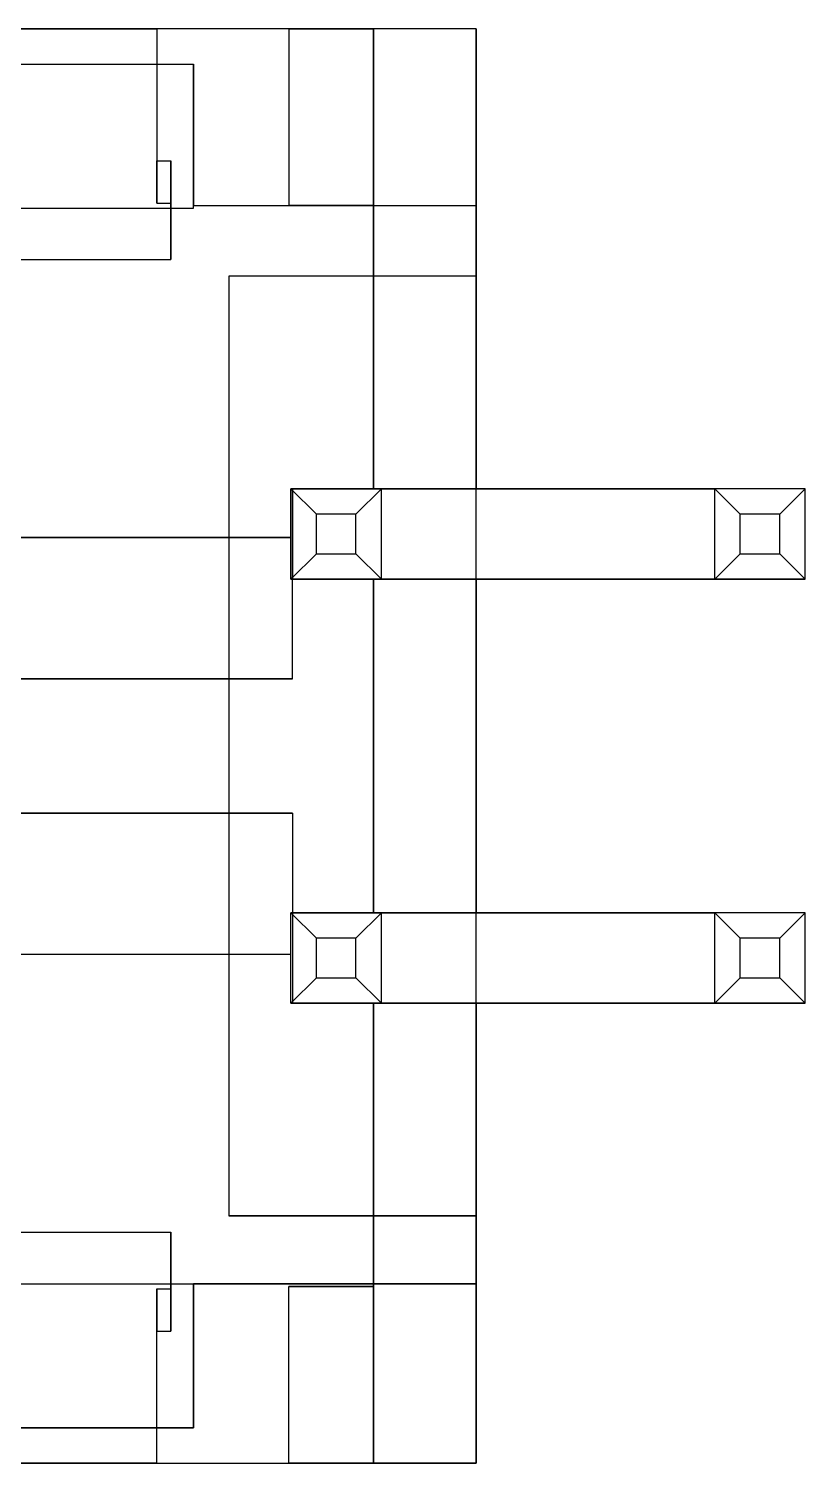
# Model space of a CAD drawing. Header units: millimetres. Extents: x 8.2 to 62.6, y 389.2 to 443.4.
# Drawn here: x 24.6 to 30.1, y 411.2 to 421.35 of the extents above; entities that cross this region are included whole.
import ezdxf

# ---------------------------------------------------------------- set-up
doc = ezdxf.new("R2010")
doc.units = ezdxf.units.MM
doc.layers.add('Feature', color=7, linetype='CONTINUOUS')

msp = doc.modelspace()

# ---------------------------------------------------------------- linework, layer by layer
at = {"layer": 'Feature'}
for p, q in [((27.7668, 421.35, -60.4183), (21.0268, 421.35, -60.4183)), ((27.7668, 421.35, -60.4183), (21.0268, 421.35, -60.4183)), ((27.7668, 421.35, -53.0483), (21.0268, 421.35, -53.0483)), ((27.7668, 421.35, -53.0483), (21.0268, 421.35, -53.0483)), ((23.0068, 421.35, -57.0583), (25.5068, 421.35, -57.0583)), ((25.5068, 421.35, -55.9083), (23.0068, 421.35, -55.9083)), ((23.0068, 421.35, -57.0583), (25.5068, 421.35, -57.0583)), ((25.5068, 421.35, -55.9083), (23.0068, 421.35, -55.9083)), ((25.5068, 421.35, -55.9083), (25.5068, 420.116, -55.9083)), ((25.5068, 421.35, -57.0583), (25.5068, 421.35, -55.9083)), ((25.5068, 421.35, -57.0583), (25.5068, 420.116, -57.0583)), ((25.5068, 421.35, -57.0583), (25.5068, 420.116, -57.0583)), ((25.5068, 421.35, -55.9083), (25.5068, 420.116, -55.9083)), ((25.5068, 421.35, -57.0583), (25.5068, 421.35, -55.9083)), ((27.0418, 421.35, -55.4833), (26.4418, 421.35, -55.4833)), ((26.4418, 421.35, -55.4833), (26.4418, 421.35, -57.4833)), ((26.4418, 421.35, -57.4833), (27.0418, 421.35, -57.4833)), ((26.4418, 421.35, -55.4833), (26.4418, 420.1, -55.4833)), ((27.0418, 421.35, -55.4833), (26.4418, 421.35, -55.4833)), ((26.4418, 421.35, -57.4833), (26.4418, 420.1, -57.4833)), ((26.4418, 421.35, -55.4833), (26.4418, 421.35, -57.4833)), ((26.4418, 421.35, -55.4833), (26.4418, 420.1, -55.4833)), ((26.4418, 421.35, -57.4833), (27.0418, 421.35, -57.4833)), ((26.4418, 421.35, -57.4833), (26.4418, 420.1, -57.4833)), ((27.7668, 421.35, -59.2583), (27.0418, 421.35, -59.2583)), ((27.7668, 421.35, -54.8783), (27.0418, 421.35, -54.8783)), ((27.0418, 421.35, -55.4833), (27.0418, 421.35, -54.8783)), ((27.0418, 421.35, -59.2583), (27.0418, 421.35, -57.4833)), ((27.0418, 421.35, -59.2583), (27.0418, 418.095, -59.2583)), ((27.0418, 421.35, -59.2583), (27.0418, 421.35, -57.4833)), ((27.0418, 420.1, -57.4833), (27.0418, 421.35, -57.4833)), ((27.0418, 421.35, -55.4833), (27.0418, 420.1, -55.4833)), ((27.0418, 421.35, -55.4833), (27.0418, 421.35, -54.8783)), ((27.0418, 418.095, -54.8783), (27.0418, 421.35, -54.8783)), ((27.7668, 421.35, -59.2583), (27.0418, 421.35, -59.2583)), ((27.0418, 421.35, -59.2583), (27.0418, 418.095, -59.2583)), ((27.0418, 418.095, -54.8783), (27.0418, 421.35, -54.8783)), ((27.7668, 421.35, -54.8783), (27.0418, 421.35, -54.8783)), ((27.0418, 421.35, -55.4833), (27.0418, 420.1, -55.4833)), ((27.0418, 420.1, -57.4833), (27.0418, 421.35, -57.4833)), ((27.7668, 420.1, -60.4183), (27.7668, 421.35, -60.4183)), ((27.7668, 421.35, -59.2583), (27.7668, 421.35, -60.4183)), ((27.7668, 421.35, -53.0483), (27.7668, 421.35, -54.8783)), ((27.7668, 421.35, -59.2583), (27.7668, 418.095, -59.2583)), ((27.7668, 420.1, -60.4183), (27.7668, 421.35, -60.4183)), ((27.7668, 421.35, -59.2583), (27.7668, 421.35, -60.4183)), ((27.7668, 421.35, -59.2583), (27.7668, 418.095, -59.2583)), ((27.7668, 418.095, -54.8783), (27.7668, 421.35, -54.8783)), ((27.7668, 421.35, -53.0483), (27.7668, 421.35, -54.8783)), ((27.7668, 419.6, -53.0483), (27.7668, 421.35, -53.0483)), ((27.7668, 419.6, -53.0483), (27.7668, 421.35, -53.0483)), ((27.7668, 418.095, -54.8783), (27.7668, 421.35, -54.8783)), ((21.0268, 421.1, -59.5383), (25.7668, 421.1, -59.5383)), ((21.0268, 421.1, -60.4183), (25.7668, 421.1, -60.4183)), ((21.0268, 421.1, -60.4183), (25.7668, 421.1, -60.4183)), ((21.0268, 421.1, -59.5383), (25.7668, 421.1, -59.5383)), ((25.7668, 421.1, -59.5383), (25.7668, 421.1, -60.4183)), ((25.7668, 420.08, -59.9183), (25.7668, 421.1, -59.5383)), ((25.7668, 421.1, -59.5383), (25.7668, 421.1, -60.4183)), ((25.7668, 421.1, -60.4183), (25.7668, 420.1, -60.4183)), ((25.7668, 421.1, -60.4183), (25.7668, 420.1, -60.4183)), ((25.7668, 420.08, -59.9183), (25.7668, 421.1, -59.5383)), ((25.5068, 420.416, -56.8833), (25.5068, 420.116, -56.8833)), ((25.5068, 420.416, -56.0833), (25.5068, 420.416, -56.8833)), ((25.5068, 420.116, -56.0833), (25.5068, 420.416, -56.0833)), ((25.5068, 420.416, -56.0833), (25.6068, 420.416, -56.0833)), ((25.5068, 420.116, -56.0833), (25.5068, 420.416, -56.0833)), ((25.5068, 420.416, -56.8833), (25.6068, 420.416, -56.8833)), ((25.5068, 420.416, -56.0833), (25.6068, 420.416, -56.0833)), ((25.5068, 420.416, -56.0833), (25.5068, 420.416, -56.8833)), ((25.5068, 420.416, -56.8833), (25.6068, 420.416, -56.8833)), ((25.5068, 420.416, -56.8833), (25.5068, 420.116, -56.8833)), ((25.6068, 420.116, -56.0833), (25.6068, 420.416, -56.0833)), ((25.6068, 420.416, -56.0833), (25.6068, 420.416, -56.8833)), ((25.6068, 420.416, -56.8833), (25.6068, 420.116, -56.8833)), ((25.6068, 420.116, -56.0833), (25.6068, 420.416, -56.0833)), ((25.6068, 420.416, -56.0833), (25.6068, 420.416, -56.8833)), ((25.6068, 420.416, -56.8833), (25.6068, 420.116, -56.8833)), ((25.5068, 420.116, -56.0833), (25.6068, 420.116, -56.0833)), ((25.5068, 420.116, -55.9083), (25.6068, 420.116, -55.9083)), ((25.5068, 420.116, -55.9083), (25.5068, 420.116, -56.0833)), ((25.5068, 420.116, -57.0583), (25.5068, 420.116, -56.8833)), ((25.5068, 420.116, -55.9083), (25.5068, 420.116, -56.0833)), ((25.5068, 420.116, -56.0833), (25.6068, 420.116, -56.0833)), ((25.5068, 420.116, -56.8833), (25.6068, 420.116, -56.8833)), ((25.5068, 420.116, -57.0583), (25.6068, 420.116, -57.0583)), ((25.5068, 420.116, -56.8833), (25.6068, 420.116, -56.8833)), ((25.5068, 420.116, -57.0583), (25.5068, 420.116, -56.8833)), ((25.5068, 420.116, -57.0583), (25.6068, 420.116, -57.0583)), ((25.5068, 420.116, -55.9083), (25.6068, 420.116, -55.9083)), ((25.6068, 420.116, -56.8833), (25.6068, 420.116, -57.0583)), ((25.6068, 420.116, -57.0583), (25.6068, 419.716, -57.0583)), ((25.6068, 419.716, -55.9083), (25.6068, 420.116, -55.9083)), ((25.6068, 420.116, -55.9083), (25.6068, 420.116, -56.0833)), ((25.6068, 420.116, -55.9083), (25.6068, 420.116, -56.0833)), ((25.6068, 420.116, -56.8833), (25.6068, 420.116, -57.0583)), ((25.6068, 420.116, -57.0583), (25.6068, 419.716, -57.0583)), ((25.6068, 419.716, -55.9083), (25.6068, 420.116, -55.9083)), ((18.2912, 420.08, -59.9183), (25.7668, 420.08, -59.9183)), ((18.2912, 420.08, -59.9183), (25.7668, 420.08, -59.9183)), ((25.7668, 420.1, -60.4183), (25.7668, 420.1, -59.9183)), ((25.7668, 420.08, -59.9183), (25.7668, 420.1, -59.9183)), ((25.7668, 420.1, -60.4183), (27.7668, 420.1, -60.4183)), ((25.7668, 420.08, -59.9183), (25.7668, 420.1, -59.9183)), ((25.7668, 420.1, -59.9183), (27.7668, 420.1, -59.9183)), ((25.7668, 420.1, -60.4183), (27.7668, 420.1, -60.4183)), ((25.7668, 420.1, -59.9183), (27.7668, 420.1, -59.9183)), ((25.7668, 420.1, -60.4183), (25.7668, 420.1, -59.9183)), ((27.0418, 420.1, -55.4833), (26.4418, 420.1, -55.4833)), ((26.4418, 420.1, -55.4833), (26.4418, 420.1, -57.4833)), ((26.4418, 420.1, -57.4833), (27.0418, 420.1, -57.4833)), ((26.4418, 420.1, -57.4833), (27.0418, 420.1, -57.4833)), ((26.4418, 420.1, -55.4833), (26.4418, 420.1, -57.4833)), ((27.0418, 420.1, -55.4833), (26.4418, 420.1, -55.4833)), ((27.0418, 420.1, -57.4833), (27.0418, 420.1, -55.4833)), ((27.0418, 420.1, -57.4833), (27.0418, 420.1, -55.4833)), ((27.7668, 418.095, -59.9183), (27.7668, 420.1, -59.9183)), ((27.7668, 420.1, -60.4183), (27.7668, 420.1, -59.9183)), ((27.7668, 418.095, -59.9183), (27.7668, 420.1, -59.9183)), ((27.7668, 420.1, -60.4183), (27.7668, 420.1, -59.9183)), ((23.0068, 419.716, -57.0583), (25.6068, 419.716, -57.0583)), ((23.0068, 419.716, -55.9083), (25.6068, 419.716, -55.9083)), ((23.0068, 419.716, -57.0583), (25.6068, 419.716, -57.0583)), ((23.0068, 419.716, -55.9083), (25.6068, 419.716, -55.9083)), ((25.6068, 419.716, -57.0583), (25.6068, 419.716, -55.9083)), ((25.6068, 419.716, -57.0583), (25.6068, 419.716, -55.9083)), ((27.7668, 419.6, -53.1983), (26.0168, 419.6, -53.1983)), ((26.0168, 419.6, -53.1983), (26.0168, 412.95, -53.1983)), ((26.0168, 419.6, -53.0483), (26.0168, 412.95, -53.0483)), ((27.7668, 419.6, -53.0483), (26.0168, 419.6, -53.0483)), ((27.7668, 419.6, -53.0483), (26.0168, 419.6, -53.0483)), ((26.0168, 419.6, -53.0483), (26.0168, 419.6, -53.1983)), ((27.7668, 419.6, -53.1983), (26.0168, 419.6, -53.1983)), ((26.0168, 419.6, -53.1983), (26.0168, 412.95, -53.1983)), ((26.0168, 419.6, -53.0483), (26.0168, 419.6, -53.1983)), ((26.0168, 419.6, -53.0483), (26.0168, 412.95, -53.0483)), ((27.7668, 419.6, -53.1983), (27.7668, 419.6, -53.0483)), ((27.7668, 419.6, -53.1983), (27.7668, 418.095, -53.1983)), ((27.7668, 419.6, -53.1983), (27.7668, 418.095, -53.1983)), ((27.7668, 419.6, -53.1983), (27.7668, 419.6, -53.0483)), ((27.0968, 418.095, -59.9183), (26.4568, 418.095, -59.9183)), ((26.4568, 418.095, -59.9183), (26.4568, 417.75, -59.9183)), ((26.6368, 417.915, -63.5983), (26.4568, 418.095, -62.5983)), ((27.0968, 418.095, -62.5983), (26.4568, 418.095, -62.5983)), ((26.4568, 418.095, -59.9183), (26.4568, 418.095, -62.5983)), ((27.0968, 418.095, -59.9183), (26.4568, 418.095, -59.9183)), ((27.0968, 418.095, -62.5983), (26.4568, 418.095, -62.5983)), ((26.4568, 418.095, -59.9183), (26.4568, 417.75, -59.9183)), ((26.4568, 418.095, -59.9183), (26.4568, 418.095, -62.5983)), ((26.4568, 417.455, -62.5983), (26.4568, 418.095, -62.5983)), ((26.6368, 417.915, -63.5983), (26.4568, 418.095, -62.5983)), ((26.4568, 417.455, -62.5983), (26.4568, 418.095, -62.5983)), ((26.4668, 418.095, -57.6633), (26.4668, 417.455, -57.6633)), ((26.4668, 418.095, -57.6633), (27.0418, 418.095, -57.6633)), ((27.0418, 418.095, -56.8033), (26.4668, 418.095, -56.8033)), ((26.4668, 418.095, -56.8033), (26.4668, 418.095, -57.6633)), ((26.4668, 418.095, -57.6633), (27.0418, 418.095, -57.6633)), ((27.0418, 418.095, -54.8893), (26.4668, 418.095, -54.8893)), ((27.7668, 418.095, -53.1983), (26.4668, 418.095, -53.1983)), ((26.4668, 418.095, -53.1983), (26.4668, 418.095, -54.8893)), ((27.0418, 418.095, -56.1633), (26.4668, 418.095, -56.1633)), ((27.0418, 418.095, -55.5293), (26.4668, 418.095, -55.5293)), ((26.4668, 418.095, -55.5293), (26.4668, 418.095, -56.1633)), ((26.4668, 418.095, -56.8033), (26.4668, 417.455, -56.8033)), ((27.0418, 418.095, -56.8033), (26.4668, 418.095, -56.8033)), ((27.0418, 418.095, -56.1633), (26.4668, 418.095, -56.1633)), ((26.4668, 418.095, -56.1633), (26.4668, 417.455, -56.1633)), ((26.4668, 418.095, -53.1983), (26.4668, 417.455, -53.1983)), ((26.4668, 418.095, -54.8893), (26.4668, 417.455, -54.8893)), ((26.4668, 418.095, -53.1983), (26.4668, 418.095, -54.8893)), ((26.4668, 418.095, -55.5293), (26.4668, 417.455, -55.5293)), ((26.4668, 418.095, -56.1633), (26.4668, 417.455, -56.1633)), ((26.4668, 418.095, -55.5293), (26.4668, 418.095, -56.1633)), ((26.4668, 418.095, -57.6633), (26.4668, 417.455, -57.6633)), ((26.4668, 418.095, -56.8033), (26.4668, 418.095, -57.6633)), ((26.4668, 418.095, -56.8033), (26.4668, 417.455, -56.8033)), ((26.4668, 418.095, -54.8893), (26.4668, 417.455, -54.8893)), ((27.0418, 418.095, -54.8893), (26.4668, 418.095, -54.8893)), ((26.4668, 418.095, -55.5293), (26.4668, 417.455, -55.5293)), ((27.0418, 418.095, -55.5293), (26.4668, 418.095, -55.5293)), ((26.4668, 418.095, -53.1983), (26.4668, 417.455, -53.1983)), ((27.7668, 418.095, -53.1983), (26.4668, 418.095, -53.1983)), ((26.9168, 417.915, -63.5983), (27.0968, 418.095, -62.5983)), ((26.9168, 417.915, -63.5983), (27.0968, 418.095, -62.5983)), ((27.0418, 418.095, -55.5293), (27.0418, 418.095, -54.8893)), ((27.0418, 418.095, -56.1633), (27.0418, 418.095, -55.5293)), ((27.0418, 418.095, -56.8033), (27.0418, 418.095, -56.1633)), ((27.0418, 418.095, -57.6633), (27.0418, 418.095, -56.8033)), ((27.0418, 418.095, -59.2583), (27.0418, 418.095, -57.6633)), ((27.0418, 418.095, -54.8893), (27.0418, 418.095, -54.8783)), ((27.0968, 418.095, -59.2583), (27.0418, 418.095, -59.2583)), ((27.0968, 418.095, -57.6633), (27.0418, 418.095, -57.6633)), ((27.0418, 418.095, -57.6633), (27.0418, 418.095, -56.8033)), ((27.0418, 418.095, -54.8893), (27.0418, 418.095, -54.8783)), ((27.0418, 418.095, -54.8783), (27.7668, 418.095, -54.8783)), ((27.0418, 418.095, -56.1633), (27.0418, 418.095, -55.5293)), ((27.0418, 418.095, -59.2583), (27.0418, 418.095, -57.6633)), ((27.0968, 418.095, -57.6633), (27.0418, 418.095, -57.6633)), ((27.0968, 418.095, -59.2583), (27.0418, 418.095, -59.2583)), ((27.7668, 418.095, -56.1633), (27.0418, 418.095, -56.1633)), ((27.0418, 418.095, -56.8033), (27.7668, 418.095, -56.8033)), ((27.0418, 418.095, -56.8033), (27.0418, 418.095, -56.1633)), ((27.0418, 418.095, -55.5293), (29.4568, 418.095, -55.5293)), ((27.0418, 418.095, -55.5293), (27.0418, 418.095, -54.8893)), ((30.0968, 418.095, -54.8893), (27.0418, 418.095, -54.8893)), ((27.0418, 418.095, -56.8033), (27.7668, 418.095, -56.8033)), ((27.7668, 418.095, -56.1633), (27.0418, 418.095, -56.1633)), ((30.0968, 418.095, -54.8893), (27.0418, 418.095, -54.8893)), ((27.0418, 418.095, -55.5293), (29.4568, 418.095, -55.5293)), ((27.0418, 418.095, -54.8783), (27.7668, 418.095, -54.8783)), ((27.7668, 418.095, -59.2583), (27.0968, 418.095, -59.2583)), ((27.7668, 418.095, -59.9183), (27.0968, 418.095, -59.9183)), ((27.0968, 417.455, -57.6633), (27.0968, 418.095, -57.6633)), ((27.7668, 418.095, -59.9183), (27.0968, 418.095, -59.9183)), ((27.7668, 418.095, -59.2583), (27.0968, 418.095, -59.2583)), ((27.0968, 418.095, -59.9183), (27.0968, 418.095, -59.2583)), ((27.0968, 418.095, -62.5983), (27.0968, 418.095, -59.9183)), ((27.0968, 418.095, -59.9183), (27.0968, 418.095, -59.2583)), ((27.0968, 418.095, -59.2583), (27.0968, 418.095, -57.6633)), ((27.0968, 417.455, -57.6633), (27.0968, 418.095, -57.6633)), ((27.0968, 417.455, -62.5983), (27.0968, 418.095, -62.5983)), ((27.0968, 417.455, -62.5983), (27.0968, 418.095, -62.5983)), ((27.0968, 418.095, -59.2583), (27.0968, 418.095, -57.6633)), ((27.0968, 418.095, -62.5983), (27.0968, 418.095, -59.9183)), ((27.7668, 418.095, -59.2583), (27.7668, 418.095, -59.9183)), ((27.7668, 418.095, -54.8783), (27.7668, 418.095, -53.1983)), ((27.7668, 418.095, -59.2583), (27.7668, 418.095, -59.9183)), ((27.7668, 418.095, -54.8783), (27.7668, 418.095, -53.1983)), ((27.7668, 418.095, -56.8033), (27.7668, 418.095, -56.1633)), ((27.7668, 417.455, -56.8033), (27.7668, 418.095, -56.8033)), ((27.7668, 417.455, -56.8033), (27.7668, 418.095, -56.8033)), ((27.7668, 418.095, -56.8033), (27.7668, 418.095, -56.1633)), ((27.7668, 417.455, -56.1633), (27.7668, 418.095, -56.1633)), ((27.7668, 417.455, -56.1633), (27.7668, 418.095, -56.1633)), ((29.4568, 418.095, -55.5293), (29.4568, 418.095, -62.5983)), ((30.0968, 418.095, -62.5983), (29.4568, 418.095, -62.5983)), ((29.6368, 417.915, -63.5983), (29.4568, 418.095, -62.5983)), ((30.0968, 418.095, -62.5983), (29.4568, 418.095, -62.5983)), ((29.6368, 417.915, -63.5983), (29.4568, 418.095, -62.5983)), ((29.4568, 417.455, -62.5983), (29.4568, 418.095, -62.5983)), ((29.4568, 417.455, -55.5293), (29.4568, 418.095, -55.5293)), ((29.4568, 418.095, -55.5293), (29.4568, 418.095, -62.5983)), ((29.4568, 417.455, -62.5983), (29.4568, 418.095, -62.5983)), ((29.4568, 417.455, -55.5293), (29.4568, 418.095, -55.5293)), ((29.9168, 417.915, -63.5983), (30.0968, 418.095, -62.5983)), ((29.9168, 417.915, -63.5983), (30.0968, 418.095, -62.5983)), ((30.0968, 418.095, -62.5983), (30.0968, 418.095, -54.8893)), ((30.0968, 417.455, -54.8893), (30.0968, 418.095, -54.8893)), ((30.0968, 418.095, -62.5983), (30.0968, 418.095, -54.8893)), ((30.0968, 417.455, -54.8893), (30.0968, 418.095, -54.8893)), ((30.0968, 417.455, -62.5983), (30.0968, 418.095, -62.5983)), ((30.0968, 417.455, -62.5983), (30.0968, 418.095, -62.5983)), ((26.6368, 417.635, -63.5983), (26.6368, 417.915, -63.5983)), ((26.9168, 417.915, -63.5983), (26.6368, 417.915, -63.5983)), ((26.9168, 417.915, -63.5983), (26.6368, 417.915, -63.5983)), ((26.6368, 417.635, -63.5983), (26.6368, 417.915, -63.5983)), ((26.9168, 417.635, -63.5983), (26.9168, 417.915, -63.5983)), ((26.9168, 417.635, -63.5983), (26.9168, 417.915, -63.5983)), ((29.6368, 417.635, -63.5983), (29.6368, 417.915, -63.5983)), ((29.9168, 417.915, -63.5983), (29.6368, 417.915, -63.5983)), ((29.9168, 417.915, -63.5983), (29.6368, 417.915, -63.5983)), ((29.6368, 417.635, -63.5983), (29.6368, 417.915, -63.5983)), ((29.9168, 417.635, -63.5983), (29.9168, 417.915, -63.5983)), ((29.9168, 417.635, -63.5983), (29.9168, 417.915, -63.5983)), ((19.2668, 417.75, -59.9183), (26.4568, 417.75, -59.9183)), ((19.2668, 417.75, -59.9183), (26.4568, 417.75, -59.9183)), ((26.4568, 417.75, -60.4183), (22.4568, 417.75, -60.4183)), ((26.4568, 417.75, -60.4183), (22.4568, 417.75, -60.4183)), ((26.4568, 417.75, -60.4183), (26.4568, 417.455, -60.4183)), ((26.4568, 417.75, -59.9183), (26.4568, 417.75, -60.4183)), ((26.4568, 417.75, -60.4183), (26.4568, 417.455, -60.4183)), ((26.4568, 417.75, -59.9183), (26.4568, 417.75, -60.4183)), ((26.6368, 417.635, -63.5983), (26.4568, 417.455, -62.5983)), ((26.6368, 417.635, -63.5983), (26.4568, 417.455, -62.5983)), ((26.6368, 417.635, -63.5983), (26.9168, 417.635, -63.5983)), ((26.6368, 417.635, -63.5983), (26.9168, 417.635, -63.5983)), ((27.0968, 417.455, -62.5983), (26.9168, 417.635, -63.5983)), ((27.0968, 417.455, -62.5983), (26.9168, 417.635, -63.5983)), ((29.6368, 417.635, -63.5983), (29.4568, 417.455, -62.5983)), ((29.6368, 417.635, -63.5983), (29.4568, 417.455, -62.5983)), ((29.6368, 417.635, -63.5983), (29.9168, 417.635, -63.5983)), ((29.6368, 417.635, -63.5983), (29.9168, 417.635, -63.5983)), ((30.0968, 417.455, -62.5983), (29.9168, 417.635, -63.5983)), ((30.0968, 417.455, -62.5983), (29.9168, 417.635, -63.5983)), ((26.4668, 417.455, -60.4183), (26.4568, 417.455, -60.4183)), ((26.4568, 417.455, -60.4183), (26.4568, 417.455, -62.5983)), ((26.4568, 417.455, -62.5983), (27.0968, 417.455, -62.5983)), ((26.4668, 417.455, -60.4183), (26.4568, 417.455, -60.4183)), ((26.4568, 417.455, -60.4183), (26.4568, 417.455, -62.5983)), ((26.4568, 417.455, -62.5983), (27.0968, 417.455, -62.5983)), ((26.4668, 416.75, -59.9183), (26.4668, 417.455, -59.9183)), ((27.0968, 417.455, -59.9183), (26.4668, 417.455, -59.9183)), ((27.0968, 417.455, -59.9183), (26.4668, 417.455, -59.9183)), ((26.4668, 417.455, -60.4183), (26.4668, 417.455, -59.9183)), ((26.4668, 417.455, -57.6633), (27.0418, 417.455, -57.6633)), ((26.4668, 417.455, -56.8033), (27.0418, 417.455, -56.8033)), ((26.4668, 417.455, -56.1633), (27.0418, 417.455, -56.1633)), ((26.4668, 417.455, -57.6633), (27.0418, 417.455, -57.6633)), ((26.4668, 417.455, -56.8033), (26.4668, 417.455, -57.6633)), ((26.4668, 417.455, -56.8033), (27.0418, 417.455, -56.8033)), ((27.7668, 417.455, -53.1983), (26.4668, 417.455, -53.1983)), ((26.4668, 417.455, -54.8893), (27.0418, 417.455, -54.8893)), ((26.4668, 417.455, -53.1983), (26.4668, 417.455, -54.8893)), ((26.4668, 417.455, -55.5293), (27.0418, 417.455, -55.5293)), ((26.4668, 417.455, -56.1633), (27.0418, 417.455, -56.1633)), ((26.4668, 417.455, -55.5293), (26.4668, 417.455, -56.1633)), ((26.4668, 417.455, -53.1983), (26.4668, 417.455, -54.8893)), ((26.4668, 417.455, -55.5293), (26.4668, 417.455, -56.1633)), ((26.4668, 417.455, -56.8033), (26.4668, 417.455, -57.6633)), ((26.4668, 416.75, -59.9183), (26.4668, 417.455, -59.9183)), ((26.4668, 416.75, -60.4183), (26.4668, 417.455, -60.4183)), ((26.4668, 417.455, -60.4183), (26.4668, 417.455, -59.9183)), ((26.4668, 417.455, -54.8893), (27.0418, 417.455, -54.8893)), ((26.4668, 417.455, -55.5293), (27.0418, 417.455, -55.5293)), ((27.7668, 417.455, -53.1983), (26.4668, 417.455, -53.1983)), ((26.4668, 416.75, -60.4183), (26.4668, 417.455, -60.4183)), ((27.0418, 417.455, -55.5293), (27.0418, 417.455, -54.8893)), ((27.0418, 417.455, -54.8893), (27.0418, 417.455, -54.8783)), ((27.0418, 415.095, -54.8783), (27.0418, 417.455, -54.8783)), ((27.0418, 417.455, -59.2583), (27.0418, 415.095, -59.2583)), ((27.0418, 417.455, -59.2583), (27.0418, 417.455, -57.6633)), ((27.0418, 417.455, -57.6633), (27.0418, 417.455, -56.8033)), ((27.0418, 417.455, -56.8033), (27.0418, 417.455, -56.1633)), ((27.0418, 417.455, -56.1633), (27.0418, 417.455, -55.5293)), ((27.0968, 417.455, -59.2583), (27.0418, 417.455, -59.2583)), ((27.0418, 417.455, -59.2583), (27.0418, 415.095, -59.2583)), ((27.0968, 417.455, -57.6633), (27.0418, 417.455, -57.6633)), ((27.0418, 417.455, -59.2583), (27.0418, 417.455, -57.6633)), ((27.0968, 417.455, -59.2583), (27.0418, 417.455, -59.2583)), ((27.0418, 417.455, -56.8033), (27.7668, 417.455, -56.8033)), ((27.7668, 417.455, -56.1633), (27.0418, 417.455, -56.1633)), ((27.0418, 417.455, -56.8033), (27.0418, 417.455, -56.1633)), ((30.0968, 417.455, -54.8893), (27.0418, 417.455, -54.8893)), ((27.0418, 417.455, -55.5293), (27.0418, 417.455, -54.8893)), ((27.0418, 417.455, -55.5293), (29.4568, 417.455, -55.5293)), ((27.0968, 417.455, -57.6633), (27.0418, 417.455, -57.6633)), ((27.0418, 417.455, -56.8033), (27.7668, 417.455, -56.8033)), ((27.7668, 417.455, -56.1633), (27.0418, 417.455, -56.1633)), ((27.0418, 417.455, -57.6633), (27.0418, 417.455, -56.8033)), ((27.0418, 417.455, -54.8783), (27.7668, 417.455, -54.8783)), ((27.0418, 417.455, -54.8893), (27.0418, 417.455, -54.8783)), ((27.0418, 417.455, -56.1633), (27.0418, 417.455, -55.5293)), ((30.0968, 417.455, -54.8893), (27.0418, 417.455, -54.8893)), ((27.0418, 417.455, -55.5293), (29.4568, 417.455, -55.5293)), ((27.0418, 415.095, -54.8783), (27.0418, 417.455, -54.8783)), ((27.0418, 417.455, -54.8783), (27.7668, 417.455, -54.8783)), ((27.7668, 417.455, -59.2583), (27.0968, 417.455, -59.2583)), ((27.7668, 417.455, -59.9183), (27.0968, 417.455, -59.9183)), ((27.0968, 417.455, -59.2583), (27.0968, 417.455, -57.6633)), ((27.0968, 417.455, -62.5983), (27.0968, 417.455, -59.9183)), ((27.0968, 417.455, -59.2583), (27.0968, 417.455, -57.6633)), ((27.0968, 417.455, -59.9183), (27.0968, 417.455, -59.2583)), ((27.0968, 417.455, -62.5983), (27.0968, 417.455, -59.9183)), ((27.7668, 417.455, -59.2583), (27.0968, 417.455, -59.2583)), ((27.7668, 417.455, -59.9183), (27.0968, 417.455, -59.9183)), ((27.0968, 417.455, -59.9183), (27.0968, 417.455, -59.2583)), ((27.7668, 417.455, -59.2583), (27.7668, 415.095, -59.2583)), ((27.7668, 417.455, -59.2583), (27.7668, 415.095, -59.2583)), ((27.7668, 415.095, -59.9183), (27.7668, 417.455, -59.9183)), ((27.7668, 417.455, -59.2583), (27.7668, 417.455, -59.9183)), ((27.7668, 417.455, -53.1983), (27.7668, 415.095, -53.1983)), ((27.7668, 415.095, -54.8783), (27.7668, 417.455, -54.8783)), ((27.7668, 417.455, -54.8783), (27.7668, 417.455, -53.1983)), ((27.7668, 415.095, -59.9183), (27.7668, 417.455, -59.9183)), ((27.7668, 417.455, -56.8033), (27.7668, 417.455, -56.1633)), ((27.7668, 417.455, -56.8033), (27.7668, 417.455, -56.1633)), ((27.7668, 417.455, -59.2583), (27.7668, 417.455, -59.9183)), ((27.7668, 417.455, -54.8783), (27.7668, 417.455, -53.1983)), ((27.7668, 417.455, -53.1983), (27.7668, 415.095, -53.1983)), ((27.7668, 415.095, -54.8783), (27.7668, 417.455, -54.8783)), ((29.4568, 417.455, -55.5293), (29.4568, 417.455, -62.5983)), ((29.4568, 417.455, -62.5983), (30.0968, 417.455, -62.5983)), ((29.4568, 417.455, -55.5293), (29.4568, 417.455, -62.5983)), ((29.4568, 417.455, -62.5983), (30.0968, 417.455, -62.5983)), ((30.0968, 417.455, -62.5983), (30.0968, 417.455, -54.8893)), ((30.0968, 417.455, -62.5983), (30.0968, 417.455, -54.8893)), ((19.2668, 416.75, -59.9183), (26.4668, 416.75, -59.9183)), ((19.2668, 416.75, -59.9183), (26.4668, 416.75, -59.9183)), ((26.4668, 416.75, -60.4183), (23.4568, 416.75, -60.4183)), ((26.4668, 416.75, -60.4183), (23.4568, 416.75, -60.4183)), ((26.4668, 416.75, -59.9183), (26.4668, 416.75, -60.4183)), ((26.4668, 416.75, -59.9183), (26.4668, 416.75, -60.4183)), ((26.4668, 415.8, -59.9183), (19.2668, 415.8, -59.9183)), ((26.4668, 415.8, -59.9183), (19.2668, 415.8, -59.9183)), ((23.4568, 415.8, -60.4183), (26.4668, 415.8, -60.4183)), ((23.4568, 415.8, -60.4183), (26.4668, 415.8, -60.4183)), ((26.4668, 415.8, -59.9183), (26.4668, 415.095, -59.9183)), ((26.4668, 415.8, -60.4183), (26.4668, 415.095, -60.4183)), ((26.4668, 415.8, -59.9183), (26.4668, 415.8, -60.4183)), ((26.4668, 415.8, -59.9183), (26.4668, 415.095, -59.9183)), ((26.4668, 415.8, -59.9183), (26.4668, 415.8, -60.4183)), ((26.4668, 415.8, -60.4183), (26.4668, 415.095, -60.4183)), ((26.6368, 414.915, -63.5983), (26.4568, 415.095, -62.5983)), ((27.0968, 415.095, -62.5983), (26.4568, 415.095, -62.5983)), ((26.4568, 415.095, -60.4183), (26.4568, 415.095, -62.5983)), ((26.4668, 415.095, -60.4183), (26.4568, 415.095, -60.4183)), ((27.0968, 415.095, -62.5983), (26.4568, 415.095, -62.5983)), ((26.4568, 414.8, -60.4183), (26.4568, 415.095, -60.4183)), ((26.4568, 415.095, -60.4183), (26.4568, 415.095, -62.5983)), ((26.4568, 414.455, -62.5983), (26.4568, 415.095, -62.5983)), ((26.6368, 414.915, -63.5983), (26.4568, 415.095, -62.5983)), ((26.4568, 414.455, -62.5983), (26.4568, 415.095, -62.5983)), ((26.4568, 414.8, -60.4183), (26.4568, 415.095, -60.4183)), ((26.4668, 415.095, -60.4183), (26.4568, 415.095, -60.4183)), ((27.0968, 415.095, -59.9183), (26.4668, 415.095, -59.9183)), ((26.4668, 415.095, -53.1983), (26.4668, 414.455, -53.1983)), ((27.7668, 415.095, -53.1983), (26.4668, 415.095, -53.1983)), ((27.0418, 415.095, -54.8893), (26.4668, 415.095, -54.8893)), ((27.7668, 415.095, -53.1983), (26.4668, 415.095, -53.1983)), ((26.4668, 415.095, -53.1983), (26.4668, 415.095, -54.8893)), ((27.0418, 415.095, -56.1633), (26.4668, 415.095, -56.1633)), ((27.0418, 415.095, -55.5293), (26.4668, 415.095, -55.5293)), ((26.4668, 415.095, -55.5293), (26.4668, 415.095, -56.1633)), ((27.0418, 415.095, -56.8033), (26.4668, 415.095, -56.8033)), ((26.4668, 415.095, -56.8033), (26.4668, 415.095, -57.6633)), ((26.4668, 415.095, -57.6633), (27.0418, 415.095, -57.6633)), ((26.4668, 415.095, -60.4183), (26.4668, 415.095, -59.9183)), ((27.0968, 415.095, -59.9183), (26.4668, 415.095, -59.9183)), ((26.4668, 415.095, -57.6633), (26.4668, 414.455, -57.6633)), ((26.4668, 415.095, -57.6633), (27.0418, 415.095, -57.6633)), ((27.0418, 415.095, -56.1633), (26.4668, 415.095, -56.1633)), ((26.4668, 415.095, -56.1633), (26.4668, 414.455, -56.1633)), ((26.4668, 415.095, -53.1983), (26.4668, 414.455, -53.1983)), ((26.4668, 415.095, -54.8893), (26.4668, 414.455, -54.8893)), ((26.4668, 415.095, -53.1983), (26.4668, 415.095, -54.8893)), ((26.4668, 415.095, -55.5293), (26.4668, 414.455, -55.5293)), ((26.4668, 415.095, -56.1633), (26.4668, 414.455, -56.1633)), ((26.4668, 415.095, -55.5293), (26.4668, 415.095, -56.1633)), ((26.4668, 415.095, -57.6633), (26.4668, 414.455, -57.6633)), ((26.4668, 415.095, -56.8033), (26.4668, 415.095, -57.6633)), ((26.4668, 415.095, -56.8033), (26.4668, 414.455, -56.8033)), ((26.4668, 415.095, -60.4183), (26.4668, 415.095, -59.9183)), ((26.4668, 415.095, -54.8893), (26.4668, 414.455, -54.8893)), ((27.0418, 415.095, -54.8893), (26.4668, 415.095, -54.8893)), ((26.4668, 415.095, -55.5293), (26.4668, 414.455, -55.5293)), ((27.0418, 415.095, -55.5293), (26.4668, 415.095, -55.5293)), ((26.4668, 415.095, -56.8033), (26.4668, 414.455, -56.8033)), ((27.0418, 415.095, -56.8033), (26.4668, 415.095, -56.8033)), ((26.9168, 414.915, -63.5983), (27.0968, 415.095, -62.5983)), ((26.9168, 414.915, -63.5983), (27.0968, 415.095, -62.5983)), ((27.0418, 415.095, -54.8893), (27.0418, 415.095, -54.8783)), ((27.0418, 415.095, -55.5293), (27.0418, 415.095, -54.8893)), ((27.0418, 415.095, -56.1633), (27.0418, 415.095, -55.5293)), ((27.0418, 415.095, -56.8033), (27.0418, 415.095, -56.1633)), ((27.0418, 415.095, -57.6633), (27.0418, 415.095, -56.8033)), ((27.0418, 415.095, -59.2583), (27.0418, 415.095, -57.6633)), ((27.0968, 415.095, -59.2583), (27.0418, 415.095, -59.2583)), ((27.0418, 415.095, -54.8893), (27.0418, 415.095, -54.8783)), ((27.0418, 415.095, -54.8783), (27.7668, 415.095, -54.8783)), ((27.0418, 415.095, -56.1633), (27.0418, 415.095, -55.5293)), ((27.0418, 415.095, -57.6633), (27.0418, 415.095, -56.8033)), ((27.0418, 415.095, -59.2583), (27.0418, 415.095, -57.6633)), ((27.0968, 415.095, -57.6633), (27.0418, 415.095, -57.6633)), ((27.0968, 415.095, -59.2583), (27.0418, 415.095, -59.2583)), ((27.7668, 415.095, -56.1633), (27.0418, 415.095, -56.1633)), ((27.0418, 415.095, -56.8033), (27.7668, 415.095, -56.8033)), ((27.0418, 415.095, -56.8033), (27.0418, 415.095, -56.1633)), ((27.0418, 415.095, -55.5293), (29.4568, 415.095, -55.5293)), ((27.0418, 415.095, -55.5293), (27.0418, 415.095, -54.8893)), ((30.0968, 415.095, -54.8893), (27.0418, 415.095, -54.8893)), ((27.0968, 415.095, -57.6633), (27.0418, 415.095, -57.6633)), ((27.7668, 415.095, -56.1633), (27.0418, 415.095, -56.1633)), ((30.0968, 415.095, -54.8893), (27.0418, 415.095, -54.8893)), ((27.0418, 415.095, -55.5293), (29.4568, 415.095, -55.5293)), ((27.0418, 415.095, -56.8033), (27.7668, 415.095, -56.8033)), ((27.0418, 415.095, -54.8783), (27.7668, 415.095, -54.8783)), ((27.7668, 415.095, -59.2583), (27.0968, 415.095, -59.2583)), ((27.7668, 415.095, -59.9183), (27.0968, 415.095, -59.9183)), ((27.0968, 415.095, -59.9183), (27.0968, 415.095, -59.2583)), ((27.7668, 415.095, -59.9183), (27.0968, 415.095, -59.9183)), ((27.7668, 415.095, -59.2583), (27.0968, 415.095, -59.2583)), ((27.0968, 415.095, -62.5983), (27.0968, 415.095, -59.9183)), ((27.0968, 415.095, -59.9183), (27.0968, 415.095, -59.2583)), ((27.0968, 415.095, -59.2583), (27.0968, 415.095, -57.6633)), ((27.0968, 414.455, -57.6633), (27.0968, 415.095, -57.6633)), ((27.0968, 414.455, -62.5983), (27.0968, 415.095, -62.5983)), ((27.0968, 414.455, -62.5983), (27.0968, 415.095, -62.5983)), ((27.0968, 415.095, -59.2583), (27.0968, 415.095, -57.6633)), ((27.0968, 415.095, -62.5983), (27.0968, 415.095, -59.9183)), ((27.0968, 414.455, -57.6633), (27.0968, 415.095, -57.6633)), ((27.7668, 415.095, -59.2583), (27.7668, 415.095, -59.9183)), ((27.7668, 415.095, -54.8783), (27.7668, 415.095, -53.1983)), ((27.7668, 415.095, -59.2583), (27.7668, 415.095, -59.9183)), ((27.7668, 415.095, -54.8783), (27.7668, 415.095, -53.1983)), ((27.7668, 415.095, -56.8033), (27.7668, 415.095, -56.1633)), ((27.7668, 414.455, -56.1633), (27.7668, 415.095, -56.1633)), ((27.7668, 414.455, -56.8033), (27.7668, 415.095, -56.8033)), ((27.7668, 414.455, -56.8033), (27.7668, 415.095, -56.8033)), ((27.7668, 415.095, -56.8033), (27.7668, 415.095, -56.1633)), ((27.7668, 414.455, -56.1633), (27.7668, 415.095, -56.1633)), ((29.4568, 415.095, -55.5293), (29.4568, 415.095, -62.5983)), ((30.0968, 415.095, -62.5983), (29.4568, 415.095, -62.5983)), ((29.6368, 414.915, -63.5983), (29.4568, 415.095, -62.5983)), ((30.0968, 415.095, -62.5983), (29.4568, 415.095, -62.5983)), ((29.6368, 414.915, -63.5983), (29.4568, 415.095, -62.5983)), ((29.4568, 414.455, -62.5983), (29.4568, 415.095, -62.5983)), ((29.4568, 414.455, -55.5293), (29.4568, 415.095, -55.5293)), ((29.4568, 415.095, -55.5293), (29.4568, 415.095, -62.5983)), ((29.4568, 414.455, -62.5983), (29.4568, 415.095, -62.5983)), ((29.4568, 414.455, -55.5293), (29.4568, 415.095, -55.5293)), ((29.9168, 414.915, -63.5983), (30.0968, 415.095, -62.5983)), ((29.9168, 414.915, -63.5983), (30.0968, 415.095, -62.5983)), ((30.0968, 415.095, -62.5983), (30.0968, 415.095, -54.8893)), ((30.0968, 414.455, -54.8893), (30.0968, 415.095, -54.8893)), ((30.0968, 415.095, -62.5983), (30.0968, 415.095, -54.8893)), ((30.0968, 414.455, -54.8893), (30.0968, 415.095, -54.8893)), ((30.0968, 414.455, -62.5983), (30.0968, 415.095, -62.5983)), ((30.0968, 414.455, -62.5983), (30.0968, 415.095, -62.5983)), ((26.6368, 414.635, -63.5983), (26.6368, 414.915, -63.5983)), ((26.9168, 414.915, -63.5983), (26.6368, 414.915, -63.5983)), ((26.9168, 414.915, -63.5983), (26.6368, 414.915, -63.5983)), ((26.6368, 414.635, -63.5983), (26.6368, 414.915, -63.5983)), ((26.9168, 414.635, -63.5983), (26.9168, 414.915, -63.5983)), ((26.9168, 414.635, -63.5983), (26.9168, 414.915, -63.5983)), ((29.6368, 414.635, -63.5983), (29.6368, 414.915, -63.5983)), ((29.9168, 414.915, -63.5983), (29.6368, 414.915, -63.5983)), ((29.9168, 414.915, -63.5983), (29.6368, 414.915, -63.5983)), ((29.6368, 414.635, -63.5983), (29.6368, 414.915, -63.5983)), ((29.9168, 414.635, -63.5983), (29.9168, 414.915, -63.5983)), ((29.9168, 414.635, -63.5983), (29.9168, 414.915, -63.5983)), ((26.4568, 414.8, -59.9183), (19.2668, 414.8, -59.9183)), ((26.4568, 414.8, -59.9183), (19.2668, 414.8, -59.9183)), ((26.4568, 414.8, -60.4183), (22.4568, 414.8, -60.4183)), ((26.4568, 414.8, -60.4183), (22.4568, 414.8, -60.4183)), ((26.4568, 414.455, -59.9183), (26.4568, 414.8, -59.9183)), ((26.4568, 414.8, -59.9183), (26.4568, 414.8, -60.4183)), ((26.4568, 414.455, -59.9183), (26.4568, 414.8, -59.9183)), ((26.4568, 414.8, -59.9183), (26.4568, 414.8, -60.4183)), ((26.6368, 414.635, -63.5983), (26.4568, 414.455, -62.5983)), ((26.6368, 414.635, -63.5983), (26.4568, 414.455, -62.5983)), ((26.6368, 414.635, -63.5983), (26.9168, 414.635, -63.5983)), ((26.6368, 414.635, -63.5983), (26.9168, 414.635, -63.5983)), ((27.0968, 414.455, -62.5983), (26.9168, 414.635, -63.5983)), ((27.0968, 414.455, -62.5983), (26.9168, 414.635, -63.5983)), ((29.6368, 414.635, -63.5983), (29.4568, 414.455, -62.5983)), ((29.6368, 414.635, -63.5983), (29.4568, 414.455, -62.5983)), ((29.6368, 414.635, -63.5983), (29.9168, 414.635, -63.5983)), ((29.6368, 414.635, -63.5983), (29.9168, 414.635, -63.5983)), ((30.0968, 414.455, -62.5983), (29.9168, 414.635, -63.5983)), ((30.0968, 414.455, -62.5983), (29.9168, 414.635, -63.5983)), ((27.0968, 414.455, -59.9183), (26.4568, 414.455, -59.9183)), ((27.0968, 414.455, -59.9183), (26.4568, 414.455, -59.9183)), ((26.4568, 414.455, -59.9183), (26.4568, 414.455, -62.5983)), ((26.4568, 414.455, -62.5983), (27.0968, 414.455, -62.5983)), ((26.4568, 414.455, -59.9183), (26.4568, 414.455, -62.5983)), ((26.4568, 414.455, -62.5983), (27.0968, 414.455, -62.5983)), ((27.7668, 414.455, -53.1983), (26.4668, 414.455, -53.1983)), ((26.4668, 414.455, -54.8893), (27.0418, 414.455, -54.8893)), ((26.4668, 414.455, -53.1983), (26.4668, 414.455, -54.8893)), ((26.4668, 414.455, -55.5293), (27.0418, 414.455, -55.5293)), ((26.4668, 414.455, -56.1633), (27.0418, 414.455, -56.1633)), ((26.4668, 414.455, -55.5293), (26.4668, 414.455, -56.1633)), ((26.4668, 414.455, -57.6633), (27.0418, 414.455, -57.6633)), ((26.4668, 414.455, -56.8033), (26.4668, 414.455, -57.6633)), ((26.4668, 414.455, -56.8033), (27.0418, 414.455, -56.8033)), ((27.7668, 414.455, -53.1983), (26.4668, 414.455, -53.1983)), ((26.4668, 414.455, -57.6633), (27.0418, 414.455, -57.6633)), ((26.4668, 414.455, -56.1633), (27.0418, 414.455, -56.1633)), ((26.4668, 414.455, -53.1983), (26.4668, 414.455, -54.8893)), ((26.4668, 414.455, -55.5293), (26.4668, 414.455, -56.1633)), ((26.4668, 414.455, -56.8033), (26.4668, 414.455, -57.6633)), ((26.4668, 414.455, -54.8893), (27.0418, 414.455, -54.8893)), ((26.4668, 414.455, -55.5293), (27.0418, 414.455, -55.5293)), ((26.4668, 414.455, -56.8033), (27.0418, 414.455, -56.8033)), ((27.0418, 414.455, -55.5293), (27.0418, 414.455, -54.8893)), ((27.0418, 414.455, -54.8893), (27.0418, 414.455, -54.8783)), ((27.0418, 411.2, -54.8783), (27.0418, 414.455, -54.8783)), ((27.0418, 414.455, -59.2583), (27.0418, 411.2, -59.2583)), ((27.0418, 414.455, -59.2583), (27.0418, 414.455, -57.6633)), ((27.0418, 414.455, -57.6633), (27.0418, 414.455, -56.8033)), ((27.0418, 414.455, -56.8033), (27.0418, 414.455, -56.1633)), ((27.0418, 414.455, -56.1633), (27.0418, 414.455, -55.5293)), ((27.0418, 414.455, -54.8783), (27.7668, 414.455, -54.8783)), ((27.0418, 414.455, -54.8893), (27.0418, 414.455, -54.8783)), ((27.0418, 414.455, -56.1633), (27.0418, 414.455, -55.5293)), ((27.0418, 414.455, -57.6633), (27.0418, 414.455, -56.8033)), ((27.0418, 414.455, -59.2583), (27.0968, 414.455, -59.2583)), ((27.0418, 414.455, -59.2583), (27.0418, 411.2, -59.2583)), ((27.0968, 414.455, -57.6633), (27.0418, 414.455, -57.6633)), ((27.0968, 414.455, -57.6633), (27.0418, 414.455, -57.6633)), ((27.0418, 414.455, -59.2583), (27.0418, 414.455, -57.6633)), ((27.0418, 414.455, -59.2583), (27.0968, 414.455, -59.2583)), ((27.0418, 414.455, -56.8033), (27.7668, 414.455, -56.8033)), ((27.7668, 414.455, -56.1633), (27.0418, 414.455, -56.1633)), ((27.0418, 414.455, -56.8033), (27.0418, 414.455, -56.1633)), ((30.0968, 414.455, -54.8893), (27.0418, 414.455, -54.8893)), ((27.0418, 414.455, -55.5293), (27.0418, 414.455, -54.8893)), ((27.0418, 414.455, -55.5293), (29.4568, 414.455, -55.5293)), ((27.7668, 414.455, -56.1633), (27.0418, 414.455, -56.1633)), ((30.0968, 414.455, -54.8893), (27.0418, 414.455, -54.8893)), ((27.0418, 414.455, -55.5293), (29.4568, 414.455, -55.5293)), ((27.0418, 414.455, -56.8033), (27.7668, 414.455, -56.8033)), ((27.0418, 411.2, -54.8783), (27.0418, 414.455, -54.8783)), ((27.0418, 414.455, -54.8783), (27.7668, 414.455, -54.8783)), ((27.7668, 414.455, -59.9183), (27.0968, 414.455, -59.9183)), ((27.0968, 414.455, -59.9183), (27.0968, 414.455, -59.2583)), ((27.7668, 414.455, -59.2583), (27.0968, 414.455, -59.2583)), ((27.7668, 414.455, -59.2583), (27.0968, 414.455, -59.2583)), ((27.7668, 414.455, -59.9183), (27.0968, 414.455, -59.9183)), ((27.0968, 414.455, -59.2583), (27.0968, 414.455, -57.6633)), ((27.0968, 414.455, -59.9183), (27.0968, 414.455, -59.2583)), ((27.0968, 414.455, -62.5983), (27.0968, 414.455, -59.9183)), ((27.0968, 414.455, -59.2583), (27.0968, 414.455, -57.6633)), ((27.0968, 414.455, -62.5983), (27.0968, 414.455, -59.9183)), ((27.7668, 414.455, -59.2583), (27.7668, 414.455, -59.9183)), ((27.7668, 414.455, -54.8783), (27.7668, 414.455, -53.1983)), ((27.7668, 414.455, -59.2583), (27.7668, 411.2, -59.2583)), ((27.7668, 414.455, -59.2583), (27.7668, 411.2, -59.2583)), ((27.7668, 412.47, -59.9183), (27.7668, 414.455, -59.9183)), ((27.7668, 414.455, -59.2583), (27.7668, 414.455, -59.9183)), ((27.7668, 414.455, -53.1983), (27.7668, 412.95, -53.1983)), ((27.7668, 411.2, -54.8783), (27.7668, 414.455, -54.8783)), ((27.7668, 414.455, -54.8783), (27.7668, 414.455, -53.1983)), ((27.7668, 412.47, -59.9183), (27.7668, 414.455, -59.9183)), ((27.7668, 414.455, -53.1983), (27.7668, 412.95, -53.1983)), ((27.7668, 414.455, -56.8033), (27.7668, 414.455, -56.1633)), ((27.7668, 414.455, -56.8033), (27.7668, 414.455, -56.1633)), ((27.7668, 411.2, -54.8783), (27.7668, 414.455, -54.8783)), ((29.4568, 414.455, -55.5293), (29.4568, 414.455, -62.5983)), ((29.4568, 414.455, -62.5983), (30.0968, 414.455, -62.5983)), ((29.4568, 414.455, -55.5293), (29.4568, 414.455, -62.5983)), ((29.4568, 414.455, -62.5983), (30.0968, 414.455, -62.5983)), ((30.0968, 414.455, -62.5983), (30.0968, 414.455, -54.8893)), ((30.0968, 414.455, -62.5983), (30.0968, 414.455, -54.8893)), ((26.0168, 412.95, -53.1983), (27.7668, 412.95, -53.1983)), ((27.7668, 412.95, -53.0483), (26.0168, 412.95, -53.0483)), ((26.0168, 412.95, -53.0483), (26.0168, 412.95, -53.1983)), ((26.0168, 412.95, -53.1983), (27.7668, 412.95, -53.1983)), ((26.0168, 412.95, -53.0483), (26.0168, 412.95, -53.1983)), ((27.7668, 412.95, -53.0483), (26.0168, 412.95, -53.0483)), ((27.7668, 412.95, -53.1983), (27.7668, 412.95, -53.0483)), ((27.7668, 411.2, -53.0483), (27.7668, 412.95, -53.0483)), ((27.7668, 411.2, -53.0483), (27.7668, 412.95, -53.0483)), ((27.7668, 412.95, -53.1983), (27.7668, 412.95, -53.0483)), ((23.0068, 412.835, -57.0583), (25.6068, 412.835, -57.0583)), ((23.0068, 412.835, -55.9083), (25.6068, 412.835, -55.9083)), ((23.0068, 412.835, -55.9083), (25.6068, 412.835, -55.9083)), ((23.0068, 412.835, -57.0583), (25.6068, 412.835, -57.0583)), ((25.6068, 412.835, -55.9083), (25.6068, 412.835, -57.0583)), ((25.6068, 412.435, -55.9083), (25.6068, 412.835, -55.9083)), ((25.6068, 412.835, -57.0583), (25.6068, 412.435, -57.0583)), ((25.6068, 412.835, -55.9083), (25.6068, 412.835, -57.0583)), ((25.6068, 412.835, -57.0583), (25.6068, 412.435, -57.0583)), ((25.6068, 412.435, -55.9083), (25.6068, 412.835, -55.9083)), ((18.2912, 412.47, -59.9183), (25.7668, 412.47, -59.9183)), ((18.2912, 412.47, -59.9183), (25.7668, 412.47, -59.9183)), ((25.5068, 412.435, -55.9083), (25.6068, 412.435, -55.9083)), ((25.5068, 411.2, -55.9083), (25.5068, 412.435, -55.9083)), ((25.5068, 411.2, -57.0583), (25.5068, 412.435, -57.0583)), ((25.5068, 411.2, -55.9083), (25.5068, 412.435, -55.9083)), ((25.5068, 412.435, -55.9083), (25.5068, 412.435, -56.0833)), ((25.5068, 412.135, -56.0833), (25.5068, 412.435, -56.0833)), ((25.5068, 412.435, -56.8833), (25.5068, 412.135, -56.8833)), ((25.5068, 412.435, -57.0583), (25.5068, 412.435, -56.8833)), ((25.5068, 412.435, -56.8833), (25.6068, 412.435, -56.8833)), ((25.5068, 412.435, -57.0583), (25.6068, 412.435, -57.0583)), ((25.5068, 412.435, -57.0583), (25.5068, 412.435, -56.8833)), ((25.5068, 411.2, -57.0583), (25.5068, 412.435, -57.0583)), ((25.5068, 412.435, -57.0583), (25.6068, 412.435, -57.0583)), ((25.5068, 412.435, -55.9083), (25.6068, 412.435, -55.9083)), ((25.5068, 412.435, -56.0833), (25.6068, 412.435, -56.0833)), ((25.5068, 412.435, -55.9083), (25.5068, 412.435, -56.0833)), ((25.5068, 412.435, -56.0833), (25.6068, 412.435, -56.0833)), ((25.5068, 412.135, -56.0833), (25.5068, 412.435, -56.0833)), ((25.5068, 412.435, -56.8833), (25.6068, 412.435, -56.8833)), ((25.5068, 412.435, -56.8833), (25.5068, 412.135, -56.8833)), ((25.6068, 412.435, -57.0583), (25.6068, 412.435, -56.8833)), ((25.6068, 412.435, -57.0583), (25.6068, 412.435, -56.8833)), ((25.6068, 412.435, -56.8833), (25.6068, 412.135, -56.8833)), ((25.6068, 412.135, -56.0833), (25.6068, 412.435, -56.0833)), ((25.6068, 412.435, -56.0833), (25.6068, 412.435, -55.9083)), ((25.6068, 412.435, -56.0833), (25.6068, 412.435, -55.9083)), ((25.6068, 412.135, -56.0833), (25.6068, 412.435, -56.0833)), ((25.6068, 412.435, -56.8833), (25.6068, 412.135, -56.8833)), ((25.7668, 412.47, -60.4183), (25.7668, 411.45, -60.4183)), ((25.7668, 411.45, -59.5383), (25.7668, 412.47, -59.9183)), ((25.7668, 412.47, -60.4183), (25.7668, 412.47, -59.9183)), ((25.7668, 412.47, -59.9183), (27.7668, 412.47, -59.9183)), ((27.7668, 412.47, -60.4183), (25.7668, 412.47, -60.4183)), ((25.7668, 412.47, -60.4183), (25.7668, 412.47, -59.9183)), ((25.7668, 412.47, -60.4183), (25.7668, 411.45, -60.4183)), ((27.7668, 412.47, -60.4183), (25.7668, 412.47, -60.4183)), ((25.7668, 412.47, -59.9183), (27.7668, 412.47, -59.9183)), ((25.7668, 411.45, -59.5383), (25.7668, 412.47, -59.9183)), ((26.4418, 411.2, -55.4833), (26.4418, 412.45, -55.4833)), ((27.0418, 412.45, -55.4833), (26.4418, 412.45, -55.4833)), ((26.4418, 412.45, -55.4833), (26.4418, 412.45, -57.4833)), ((26.4418, 412.45, -57.4833), (27.0418, 412.45, -57.4833)), ((27.0418, 412.45, -55.4833), (26.4418, 412.45, -55.4833)), ((26.4418, 412.45, -57.4833), (27.0418, 412.45, -57.4833)), ((26.4418, 411.2, -57.4833), (26.4418, 412.45, -57.4833)), ((26.4418, 411.2, -57.4833), (26.4418, 412.45, -57.4833)), ((26.4418, 412.45, -55.4833), (26.4418, 412.45, -57.4833)), ((26.4418, 411.2, -55.4833), (26.4418, 412.45, -55.4833)), ((27.0418, 412.45, -55.4833), (27.0418, 411.2, -55.4833)), ((27.0418, 412.45, -57.4833), (27.0418, 412.45, -55.4833)), ((27.0418, 411.2, -57.4833), (27.0418, 412.45, -57.4833)), ((27.0418, 412.45, -55.4833), (27.0418, 411.2, -55.4833)), ((27.0418, 412.45, -57.4833), (27.0418, 412.45, -55.4833)), ((27.0418, 411.2, -57.4833), (27.0418, 412.45, -57.4833)), ((27.7668, 412.47, -60.4183), (27.7668, 412.47, -59.9183)), ((27.7668, 411.2, -60.4183), (27.7668, 412.47, -60.4183)), ((27.7668, 411.2, -60.4183), (27.7668, 412.47, -60.4183)), ((27.7668, 412.47, -60.4183), (27.7668, 412.47, -59.9183)), ((25.5068, 412.135, -56.8833), (25.5068, 412.135, -56.0833)), ((25.5068, 412.135, -56.0833), (25.6068, 412.135, -56.0833)), ((25.5068, 412.135, -56.0833), (25.6068, 412.135, -56.0833)), ((25.5068, 412.135, -56.8833), (25.6068, 412.135, -56.8833)), ((25.5068, 412.135, -56.8833), (25.5068, 412.135, -56.0833)), ((25.5068, 412.135, -56.8833), (25.6068, 412.135, -56.8833)), ((25.6068, 412.135, -56.8833), (25.6068, 412.135, -56.0833)), ((25.6068, 412.135, -56.8833), (25.6068, 412.135, -56.0833)), ((25.7668, 411.45, -60.4183), (21.0268, 411.45, -60.4183)), ((21.0268, 411.45, -59.5383), (25.7668, 411.45, -59.5383)), ((25.7668, 411.45, -60.4183), (21.0268, 411.45, -60.4183)), ((21.0268, 411.45, -59.5383), (25.7668, 411.45, -59.5383)), ((25.7668, 411.45, -60.4183), (25.7668, 411.45, -59.5383)), ((25.7668, 411.45, -60.4183), (25.7668, 411.45, -59.5383)), ((21.0268, 411.2, -60.4183), (27.7668, 411.2, -60.4183)), ((21.0268, 411.2, -53.0483), (27.7668, 411.2, -53.0483)), ((21.0268, 411.2, -53.0483), (27.7668, 411.2, -53.0483)), ((21.0268, 411.2, -60.4183), (27.7668, 411.2, -60.4183)), ((25.5068, 411.2, -55.9083), (23.0068, 411.2, -55.9083)), ((23.0068, 411.2, -57.0583), (25.5068, 411.2, -57.0583)), ((25.5068, 411.2, -55.9083), (23.0068, 411.2, -55.9083)), ((23.0068, 411.2, -57.0583), (25.5068, 411.2, -57.0583)), ((25.5068, 411.2, -57.0583), (25.5068, 411.2, -55.9083)), ((25.5068, 411.2, -57.0583), (25.5068, 411.2, -55.9083)), ((26.4418, 411.2, -57.4833), (27.0418, 411.2, -57.4833)), ((26.4418, 411.2, -55.4833), (26.4418, 411.2, -57.4833)), ((27.0418, 411.2, -55.4833), (26.4418, 411.2, -55.4833)), ((27.0418, 411.2, -55.4833), (26.4418, 411.2, -55.4833)), ((26.4418, 411.2, -57.4833), (27.0418, 411.2, -57.4833)), ((26.4418, 411.2, -55.4833), (26.4418, 411.2, -57.4833)), ((27.0418, 411.2, -55.4833), (27.0418, 411.2, -54.8783)), ((27.0418, 411.2, -59.2583), (27.0418, 411.2, -57.4833)), ((27.7668, 411.2, -59.2583), (27.0418, 411.2, -59.2583)), ((27.0418, 411.2, -55.4833), (27.0418, 411.2, -54.8783)), ((27.7668, 411.2, -54.8783), (27.0418, 411.2, -54.8783)), ((27.7668, 411.2, -59.2583), (27.0418, 411.2, -59.2583)), ((27.0418, 411.2, -59.2583), (27.0418, 411.2, -57.4833)), ((27.7668, 411.2, -54.8783), (27.0418, 411.2, -54.8783)), ((27.7668, 411.2, -59.2583), (27.7668, 411.2, -60.4183)), ((27.7668, 411.2, -53.0483), (27.7668, 411.2, -54.8783)), ((27.7668, 411.2, -53.0483), (27.7668, 411.2, -54.8783)), ((27.7668, 411.2, -59.2583), (27.7668, 411.2, -60.4183))]:
    msp.add_line(p, q, dxfattribs=at)

doc.saveas('drawing.dxf')
